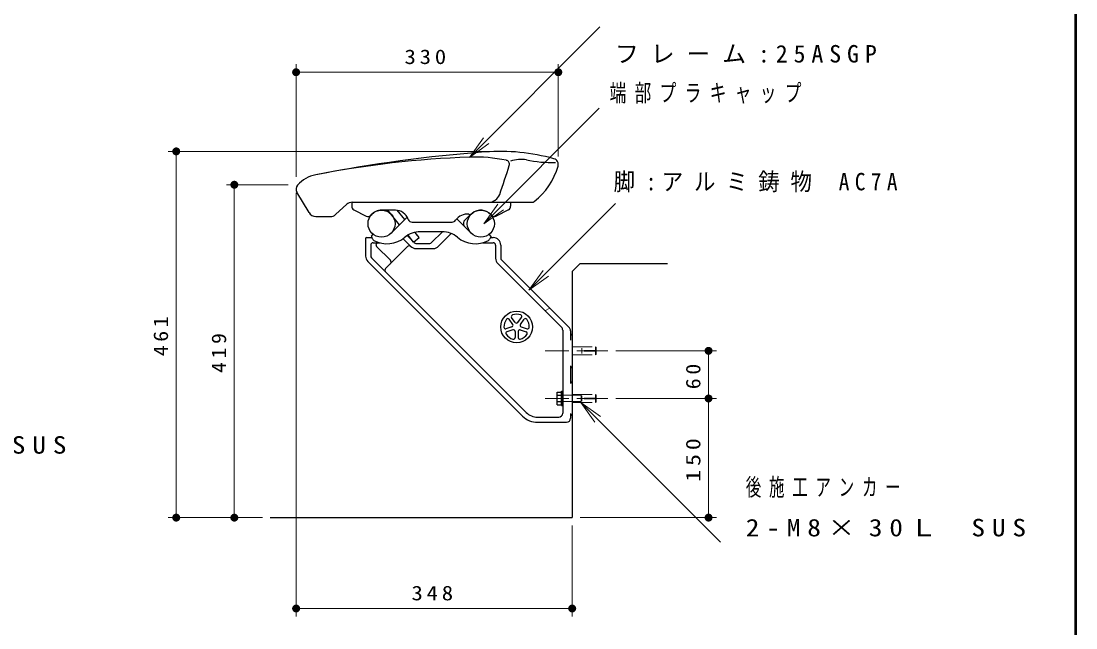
# Model space of a CAD drawing. Units: millimetres on the paper, scale 1:10. Extents: x -365 to 0, y 0 to 257.
# Drawn here: x -132.8 to 0, y 67.7 to 144.1 of the extents above; entities that cross this region are included whole.
import ezdxf

# ---------------------------------------------------------------- set-up
doc = ezdxf.new("R2010")
doc.units = ezdxf.units.MM
for name, pattern in [('USER1', [4.5, 2.5, -2]), ('USER2', [6, 3, -1, 1, -1]), ('USER3', [8, 3, -1, 1, -1, 1, -1])]:
    doc.linetypes.add(name, pattern=pattern)
doc.layers.add('1_10', color=7, linetype='Continuous', lineweight=25)
doc.layers.add('NAKAMURA図枠', color=7, linetype='Continuous', lineweight=13)
doc.styles.add('ＭＳ ゴシック', font='')
doc.styles.get('ＭＳ ゴシック').set_extended_font_data('MS Gothic')

# ---------------------------------------------------------------- blocks, each defined once
blk = doc.blocks.new('filled_dot')
at = {"color": 0, "linetype": 'Continuous', "lineweight": -2, "const_width": 1.25}
blk.add_lwpolyline([(-0.625, 0, 1), (0.625, 0, 1)], format="xyb", close=True, dxfattribs=at)
blk = doc.blocks.new('open_arrow')
at = {"color": 0, "linetype": 'Continuous', "lineweight": -2}
blk.add_lwpolyline([(7.5, 1.25), (0, 0), (7.5, -1.25)], dxfattribs=at)

msp = doc.modelspace()

# ---------------------------------------------------------------- linework, layer by layer
at = {"layer": '1_10', "lineweight": 13}
for p, q in [((-76.343, 126.906), (-59.904, 143.345)), ((-98.145, 124.46), (-98.145, 138.626)), ((-65.145, 127.01), (-65.145, 138.626)), ((-98.145, 137.626), (-65.145, 137.626)), ((-74.524, 118.557), (-59.985, 133.096)), ((-73.46, 127.66), (-114.232, 127.66)), ((-113.232, 81.56), (-113.232, 127.66)), ((-99.145, 123.46), (-106.921, 123.46)), ((-105.921, 81.56), (-105.921, 123.46)), ((-98.145, 122.46), (-98.145, 69.121)), ((-68.834, 110.181), (-57.93, 121.086)), ((-57.895, 102.56), (-45.233, 102.56)), ((-46.233, 102.56), (-46.233, 96.56)), ((-62.321, 96.068), (-44.738, 78.484)), ((-57.895, 96.56), (-45.233, 96.56)), ((-46.233, 96.56), (-46.233, 81.56)), ((-102.395, 81.56), (-114.232, 81.56)), ((-102.395, 81.56), (-106.921, 81.56)), ((-62.395, 81.56), (-45.233, 81.56)), ((-63.395, 80.56), (-63.395, 69.121)), ((-63.395, 70.121), (-98.145, 70.121))]:
    msp.add_line(p, q, dxfattribs=at)
at = {"layer": '1_10'}
for p, q in [((-96.522, 119.953), (-98.041, 122.529)), ((-93.177, 119.719), (-91.763, 121.001)), ((-91.145, 121.26), (-91.145, 120.765)), ((-91.091, 121.26), (-68.477, 121.26)), ((-71.145, 121.26), (-71.145, 120.765)), ((-90.875, 120.32), (-89.322, 119.516)), ((-85.645, 120.26), (-87.395, 120.26)), ((-85.114, 118.437), (-86.581, 120.26)), ((-84.474, 119.078), (-85.426, 120.26)), ((-71.415, 120.32), (-72.968, 119.516)), ((-95.661, 119.46), (-93.849, 119.46)), ((-86.193, 117.358), (-84.304, 119.248)), ((-83.559, 118.76), (-78.489, 118.76)), ((-76.097, 117.358), (-77.922, 119.183)), ((-88.645, 116.974), (-88.447, 117.225)), ((-88.645, 116.974), (-88.596, 116.778)), ((-83.356, 116.254), (-84.057, 117.125)), ((-82.655, 116.818), (-83.18, 117.47)), ((-79.755, 117.54), (-82.535, 117.54)), ((-73.645, 116.974), (-73.843, 117.225)), ((-73.645, 116.974), (-73.694, 116.778)), ((-83.356, 116.254), (-82.655, 116.818)), ((-62.395, 113.56), (-63.395, 112.56)), ((-62.395, 113.56), (-51.395, 113.56)), ((-101.395, 81.56), (-63.395, 81.56))]:
    msp.add_line(p, q, dxfattribs=at)
at = {"layer": '1_10', "color": 4}
for p, q in [((-76.91, 119.02), (-76.17, 119.76)), ((-84.163, 117.06), (-83.275, 116.172)), ((-83.356, 116.253), (-84.057, 117.125)), ((-82.654, 116.818), (-83.07, 117.334)), ((-81.102, 116.172), (-79.734, 117.54)), ((-80.218, 115.713), (-78.615, 117.315)), ((-89.395, 116.71), (-89.395, 114.484)), ((-89.295, 116.81), (-88.644, 116.81)), ((-88.745, 115.86), (-88.745, 114.484)), ((-88.445, 116.16), (-87.597, 116.16)), ((-88.014, 115.679), (-86.284, 113.949)), ((-86.885, 112.924), (-84.127, 115.681)), ((-86.885, 112.924), (-84.127, 115.681)), ((-84.689, 116.667), (-83.734, 115.713)), ((-83.356, 116.253), (-82.654, 116.818)), ((-83.062, 116.084), (-81.314, 116.084)), ((-74.693, 116.16), (-73.345, 116.16)), ((-73.646, 116.81), (-73.345, 116.81)), ((-73.045, 115.86), (-73.045, 114.215)), ((-72.395, 115.86), (-72.395, 114.215)), ((-88.657, 114.272), (-69.182, 94.796)), ((-83.063, 115.434), (-80.89, 115.434)), ((-89.117, 113.812), (-69.641, 94.337)), ((-64.742, 105.518), (-72.767, 113.543)), ((-63.742, 105.437), (-72.307, 114.002)), ((-63.395, 112.56), (-63.395, 81.56)), ((-70.88, 105.888), (-71.345, 106.528)), ((-70.557, 106.123), (-71.022, 106.763)), ((-70.233, 106.123), (-69.768, 106.763)), ((-69.91, 105.888), (-69.445, 106.528)), ((-70.981, 105.58), (-71.733, 105.336)), ((-70.857, 105.2), (-71.609, 104.956)), ((-70.595, 105.01), (-70.595, 104.219)), ((-70.195, 105.01), (-70.195, 104.219)), ((-69.933, 105.2), (-69.181, 104.955)), ((-69.81, 105.58), (-69.057, 105.336)), ((-64.595, 105.164), (-64.595, 94.71)), ((-63.595, 105.083), (-63.595, 103.907)), ((-63.395, 104.56), (-63.395, 100.56)), ((-63.595, 100.684), (-63.595, 98.437)), ((-63.395, 98.56), (-63.395, 94.56)), ((-63.595, 94.684), (-63.595, 94.06)), ((-67.767, 94.21), (-65.095, 94.21)), ((-67.767, 93.56), (-64.095, 93.56))]:
    msp.add_line(p, q, dxfattribs=at)
at = {"layer": '1_10', "color": 4, "lineweight": 13}
msp.add_line((-66.824, 107.6), (-66.224, 107.919), dxfattribs=at)
at = {"layer": '1_10', "linetype": 'USER2', "lineweight": 13}
for p, q in [((-66.805, 102.56), (-58.895, 102.56)), ((-66.805, 96.56), (-58.895, 96.56))]:
    msp.add_line(p, q, dxfattribs=at)
at = {"layer": '1_10', "color": 2, "linetype": 'USER1', "lineweight": 13}
for p, q in [((-63.395, 102.06), (-63.395, 103.06)), ((-63.395, 103.06), (-60.445, 103.06)), ((-61.895, 102.51), (-61.895, 102.61)), ((-61.895, 102.61), (-60.395, 102.61)), ((-61.895, 102.51), (-60.395, 102.51)), ((-60.445, 103.06), (-60.445, 102.61)), ((-60.395, 103.01), (-60.445, 103.06)), ((-60.445, 102.06), (-60.445, 102.51)), ((-60.395, 103.01), (-60.395, 102.61)), ((-60.395, 102.11), (-60.395, 102.51)), ((-63.395, 102.06), (-60.445, 102.06)), ((-60.395, 102.11), (-60.445, 102.06)), ((-64.755, 96.96), (-62.255, 96.96)), ((-64.755, 96.96), (-62.755, 96.96)), ((-63.395, 96.06), (-63.395, 97.06)), ((-63.395, 97.06), (-60.445, 97.06)), ((-62.255, 96.16), (-62.255, 96.96)), ((-60.445, 97.06), (-60.445, 96.61)), ((-60.395, 97.01), (-60.445, 97.06)), ((-60.395, 97.01), (-60.395, 96.61)), ((-64.755, 96.16), (-62.255, 96.16)), ((-64.755, 96.16), (-62.755, 96.16)), ((-63.395, 96.06), (-60.445, 96.06)), ((-61.895, 96.51), (-61.895, 96.61)), ((-61.895, 96.61), (-60.395, 96.61)), ((-61.895, 96.51), (-60.395, 96.51)), ((-60.445, 96.06), (-60.445, 96.51)), ((-60.395, 96.11), (-60.445, 96.06)), ((-60.395, 96.11), (-60.395, 96.51))]:
    msp.add_line(p, q, dxfattribs=at)
at = {"layer": '1_10', "linetype": 'USER3', "lineweight": 13}
for p, q in [((-62.195, 102.228), (-62.195, 102.893)), ((-62.195, 96.228), (-62.195, 96.893))]:
    msp.add_line(p, q, dxfattribs=at)
at = {"layer": '1_10', "color": 2}
for p, q in [((-65.305, 95.77), (-65.305, 97.35)), ((-65.305, 97.35), (-64.755, 97.35)), ((-65.305, 96.955), (-64.755, 96.955)), ((-64.755, 95.66), (-64.755, 97.46)), ((-64.755, 97.46), (-64.595, 97.46)), ((-64.595, 95.66), (-64.595, 97.46)), ((-65.305, 96.165), (-64.755, 96.165)), ((-65.305, 95.77), (-64.755, 95.77)), ((-64.755, 95.66), (-64.595, 95.66))]:
    msp.add_line(p, q, dxfattribs=at)
at = {"layer": '1_10', "color": 32}
for centre in [(-87.395, 118.56), (-74.895, 118.56)]:
    msp.add_circle(centre, 1.7, dxfattribs=at)
at = {"layer": '1_10', "color": 4}
msp.add_circle((-70.395, 105.56), 2, dxfattribs=at)
at = {"layer": '1_10'}
for centre, radius, start, end in [((-60.494, -55.273), 183.387, 94.3365, 101.05761), ((-72.46, 102.518), 25.142, 74.38729, 94.3365), ((-72.147, 5.356), 121.648, 91.96378, 101.15142), ((-75.65, 107.533), 19.411, 78.22671, 91.96378), ((-71.792, 126.046), 0.5, 343.01808, 78.22672), ((-69.87, 123.069), 3.587, 78.7048, 111.03332), ((-65.794, 143.479), 17.226, 258.70479, 270.98936), ((-65.895, 126.01), 0.75, 344.09115, 74.38729), ((-148.156, 149.367), 80.346, 340.27838, 343.01808), ((-73.459, 128.166), 8.615, 307.87192, 344.09115), ((-94.873, 120.648), 4.138, 101.15142, 138.09672), ((-97.395, 122.91), 0.75, 138.09672, 210.5201), ((-73.935, 122.76), 1.5, 270, 340.27838), ((-91.091, 120.26), 1, 90, 132.18444), ((-68.477, 121.76), 0.5, 270, 307.87192), ((-95.661, 120.46), 1, 210.5201, 270), ((-93.849, 120.46), 1, 270, 312.18444), ((-90.645, 120.765), 0.5, 180, 242.62388), ((-89.092, 119.96), 0.5, 242.62388, 320.47886), ((-87.395, 118.56), 1.7, 90.00006, 140.47887), ((-85.645, 118.56), 1.7, 18.553, 90.00005), ((-76.645, 118.06), 1.7, 81.51153, 146.94426), ((-76.32, 120.236), 0.5, 261.51171, 310.37904), ((-74.895, 118.56), 1.7, 39.52114, 130.37918), ((-73.198, 119.96), 0.5, 219.52113, 297.37612), ((-71.645, 120.765), 0.5, 297.37612, 0), ((-83.597, 118.54), 1, 123.69821, 135.00003), ((-83.559, 119.26), 0.5, 198.55272, 270), ((-78.489, 119.26), 0.5, 270, 326.94406), ((-86.688, 119.54), 3.5, 241.68463, 309.71514), ((-82.535, 114.54), 3, 90.00002, 129.71514), ((-79.755, 114.54), 3, 50.28485, 90.00002), ((-75.602, 119.54), 3.5, 230.28487, 298.31532), ((-88.111, 116.899), 0.5, 194.03618, 241.68465), ((-74.179, 116.899), 0.5, 298.31531, 345.96377)]:
    msp.add_arc(centre, radius, start, end, dxfattribs=at)
at = {"layer": '1_10', "color": 4}
for centre, radius, start, end in [((-76.451, 118.56), 0.65, 135.00001, 202.37897), ((-89.295, 116.71), 0.1, 89.99998, 179.99996), ((-88.445, 115.86), 0.3, 89.99998, 179.99996), ((-87.802, 115.891), 0.3, 116.19559, 224.99997), ((-83.915, 115.469), 0.3, 44.99918, 135.00001), ((-83.062, 116.384), 0.95, 224.99999, 270.00002), ((-83.062, 116.384), 0.3, 224.99999, 270.00002), ((-81.314, 116.384), 0.3, 270.00002, 315), ((-80.889, 116.384), 0.95, 270.00002, 315), ((-73.345, 115.86), 0.95, 0, 89.99998), ((-73.345, 115.86), 0.3, 0, 89.99998), ((-88.445, 114.484), 0.95, 179.99998, 224.99999), ((-88.445, 114.484), 0.3, 179.99998, 224.99999), ((-72.095, 114.215), 0.95, 179.99998, 224.99999), ((-72.095, 114.215), 0.3, 179.99998, 225.00003), ((-86.673, 112.711), 0.3, 135.00001, 224.99997), ((-86.496, 113.737), 0.3, 315, 45), ((-70.395, 105.56), 1.6, 142.60154, 181.39843), ((-71.507, 106.411), 0.2, 36.00011, 142.60162), ((-70.86, 106.881), 0.2, 109.39839, 215.99994), ((-70.395, 105.56), 1.6, 70.60154, 109.39844), ((-69.93, 106.881), 0.2, 324.00011, 70.60162), ((-69.283, 106.411), 0.2, 37.39839, 143.99992), ((-70.395, 105.56), 1.6, 358.60155, 37.39844), ((-71.795, 105.526), 0.2, 181.39841, 287.99994), ((-71.547, 104.765), 0.2, 108.0001, 214.60162), ((-71.042, 105.771), 0.2, 287.99991, 35.99998), ((-70.795, 105.01), 0.2, 359.9999, 107.99998), ((-70.395, 106.241), 0.2, 215.99991, 323.99998), ((-69.995, 105.01), 0.2, 71.9999, 179.99996), ((-69.748, 105.771), 0.2, 143.9999, 251.99997), ((-69.243, 104.765), 0.2, 325.3984, 71.99993), ((-68.996, 105.526), 0.2, 252.00011, 358.60163), ((-65.095, 105.164), 0.5, 0, 44.99997), ((-64.095, 105.083), 0.5, 0, 44.99997), ((-70.395, 105.56), 1.6, 214.60156, 253.39845), ((-70.795, 104.219), 0.2, 253.3984, 359.99994), ((-69.995, 104.219), 0.2, 180.00012, 286.60164), ((-70.395, 105.56), 1.6, 286.60155, 325.39845), ((-63.395, 104.76), 0.2, 179.99998, 270.00002), ((-63.395, 100.36), 0.2, 89.99998, 179.99996), ((-63.395, 98.76), 0.2, 179.99998, 270.00002), ((-67.767, 96.21), 2.65, 224.99999, 270.00002), ((-67.767, 96.21), 2, 224.99999, 270.00002), ((-65.095, 94.71), 0.5, 270.00002, 0), ((-63.395, 94.36), 0.2, 89.99998, 179.99996), ((-64.095, 94.06), 0.5, 270.00002, 0)]:
    msp.add_arc(centre, radius, start, end, dxfattribs=at)
at = {"layer": 'NAKAMURA図枠', "lineweight": 50}
msp.add_line((0, 0), (0, 257), dxfattribs=at)

# ---------------------------------------------------------------- block references
at = {"layer": '1_10', "lineweight": 13, "xscale": 0.4, "yscale": 0.4}
for p in [(-98.145, 137.626), (-98.145, 70.121)]:
    msp.add_blockref('filled_dot', p, dxfattribs=at)
for name, p, rotation in [('filled_dot', (-65.145, 137.626), 180), ('open_arrow', (-76.343, 126.906), 45), ('filled_dot', (-113.232, 127.66), 270), ('filled_dot', (-105.921, 123.46), 270), ('open_arrow', (-74.524, 118.557), 45), ('open_arrow', (-68.834, 110.181), 45), ('filled_dot', (-46.233, 102.56), 270), ('filled_dot', (-46.233, 96.56), 270), ('filled_dot', (-46.233, 96.56), 90), ('open_arrow', (-62.321, 96.068), 315), ('filled_dot', (-113.232, 81.56), 90), ('filled_dot', (-105.921, 81.56), 90), ('filled_dot', (-46.233, 81.56), 90), ('filled_dot', (-63.395, 70.121), 180)]:
    msp.add_blockref(name, p, dxfattribs=dict(at, rotation=rotation))

# ---------------------------------------------------------------- texts
at = {"layer": '1_10', "style": 'ＭＳ ゴシック'}
for s, insert, char_height, attachment_point in [('\\T1.5;\\~フレーム:25ASGP', (-60.259, 139.896), 2.199, 4), ('\\T1.33;\\W1.15;330', (-81.645, 138.626), 1.833, 8), ('\\T1.5;\\W0.7;\\~端部プラキャップ', (-60.259, 134.896), 2.199, 4), ('\\T1.5;\\W0.9;脚:アルミ鋳物\\~AC7A', (-58.188, 123.736), 2.199, 4), ('\\T1.5;\\W1.15;2-M8×25L\u3000SUS', (-162.33, 90.693), 2.199, 4), ('\\T1.5;\\W0.65;後施工アンカー', (-41.552, 85.284), 2.199, 4), ('\\T1.5;\\W1.15;2-M8×30Ｌ\\~SUS', (-41.552, 80.284), 2.199, 4), ('\\T1.33;\\W1.15;348', (-80.77, 71.121), 1.833, 8)]:
    msp.add_mtext(s, dxfattribs=dict(at, insert=insert, char_height=char_height, attachment_point=attachment_point))
at = {"layer": '1_10', "char_height": 1.833, "attachment_point": 8, "rotation": 90, "style": 'ＭＳ ゴシック'}
for s, insert in [('\\T1.33;\\W1.1;461', (-114.232, 104.61)), ('\\T1.33;\\W1.1;419', (-106.921, 102.51)), ('\\T1.34;\\W1.1;60', (-47.233, 99.56)), ('\\T1.33;\\W1.2;150', (-47.233, 89.06))]:
    msp.add_mtext(s, dxfattribs=dict(at, insert=insert))

doc.saveas('drawing.dxf')
